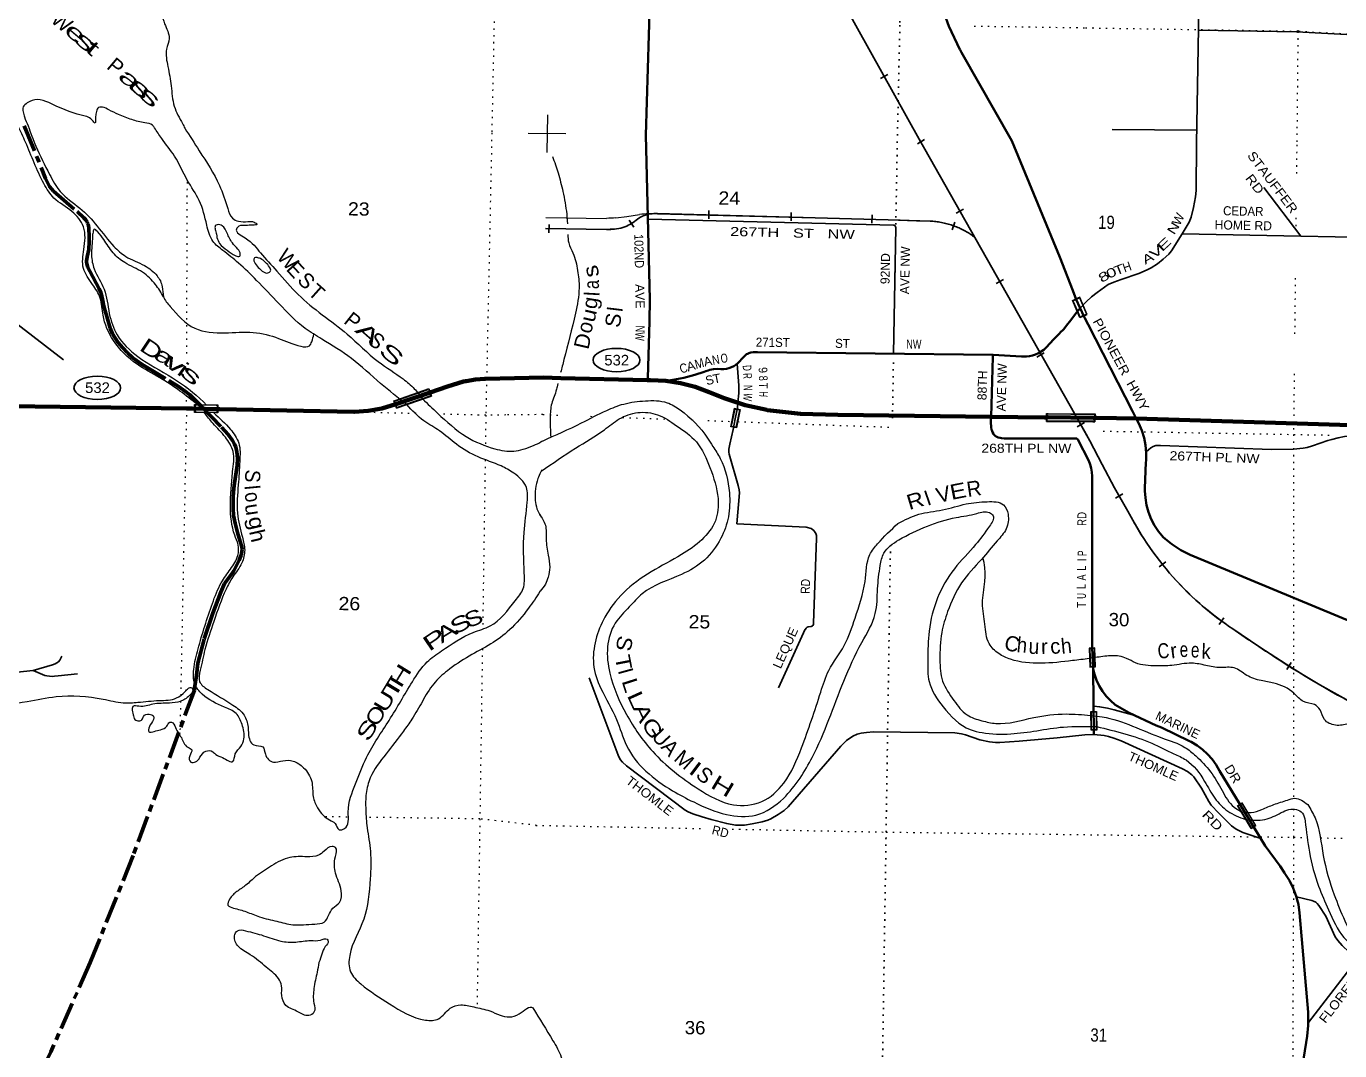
# Model space of a CAD drawing. Header units: feet. Extents: x -493433 to -244333, y 184684 to 373072.
# Drawn here: x -344571 to -327211, y 265903 to 279447 of the extents above; entities that cross this region are included whole.
import ezdxf
from ezdxf.enums import TextEntityAlignment as Align

# ---------------------------------------------------------------- set-up
doc = ezdxf.new("R2010")
doc.units = ezdxf.units.FT
doc.header["$LTSCALE"] = 60
doc.linetypes.add('DOTTED', pattern=[1.5, 0.3, -1.2])
doc.linetypes.add('LONG_DASH_SHORT_DASH', pattern=[9.9, 6, -1.2, 1.5, -1.2])
for name, color, linetype, lineweight in [('11', 7, 'LONG_DASH_SHORT_DASH', 60), ('17', 7, 'Continuous', 25), ('23', 7, 'Continuous', 70), ('26', 7, 'Continuous', 40), ('27', 7, 'Continuous', 13), ('29', 7, 'Continuous', 25), ('30', 7, 'Continuous', 13), ('31', 7, 'Continuous', 13), ('34', 7, 'Continuous', 13), ('39', 7, 'Continuous', 13), ('4', 7, 'Continuous', 13), ('41', 7, 'Continuous', 13), ('59', 7, 'Continuous', 13), ('6', 7, 'DOTTED', 25), ('61', 7, 'Continuous', 13), ('7', 7, 'DOTTED', 13)]:
    doc.layers.add(name, color=color, linetype=linetype, lineweight=lineweight)

msp = doc.modelspace()

# ---------------------------------------------------------------- linework, layer by layer
at = {"layer": '11'}
for points in [[(-344597.62, 278132.02), (-344315.28, 277434.99), (-344262.99, 277330.64), (-344210.23, 277266.28), (-343899.68, 276997.14), (-343809.24, 276913.92), (-343787.38, 276891.73), (-343776.89, 276877.74), (-343768.06, 276862.61), (-343760.14, 276844.95), (-343754.56, 276828.64), (-343749.15, 276806.96), (-343745.2, 276782.12), (-343742.02, 276740.75), (-343740.35, 276698.45), (-343740.5, 276602.64), (-343745.81, 276494), (-343767.06, 276397.21), (-343772.08, 276368.28), (-343774.1, 276344.09), (-343773.96, 276328.81), (-343771.8, 276309.31), (-343767.01, 276289.94), (-343755.09, 276258.57), (-343732.8, 276210.67), (-343607.97, 275974.07), (-343582.83, 275916.6), (-343562.52, 275841.22), (-343544.05, 275746.01), (-343490.13, 275548.67), (-343461.28, 275455.85), (-343429.41, 275379.26), (-343360, 275271.69), (-343296.66, 275195.04), (-343238.88, 275133.83), (-343157.23, 275059.97), (-343039.79, 274974.91), (-342685.96, 274763.82), (-342560.72, 274682.96), (-342468.32, 274619.87), (-342407.23, 274572.64), (-342249.57, 274417.42), (-341991.97, 274149), (-341901.66, 274049.46), (-341844.46, 273969.47), (-341819.53, 273924.25), (-341801.91, 273883.54), (-341785.74, 273821.74), (-341778.88, 273738.64), (-341783.44, 273639.62), (-341823.1, 273375.9), (-341833.31, 273292.19), (-341837.43, 273212.95), (-341838.19, 273073.25), (-341831.34, 272980.84), (-341811.54, 272876.54), (-341779.63, 272754.78), (-341743.12, 272635.92), (-341721.73, 272564.24), (-341718.34, 272535.6), (-341720.49, 272497.12), (-341731.46, 272453.64), (-341756.99, 272389.28), (-341786.57, 272326.98), (-341829.38, 272249.42), (-341854.79, 272208.62), (-341949.24, 272080.9), (-342001.32, 271967.07), (-342104.16, 271687.93), (-342219.77, 271344.94), (-342301.52, 271028.07), (-342322.65, 270861.78), (-342345.32, 270695.78)], [(-342345.32, 270695.78), (-342348.82, 270671.96), (-343157.47, 268483.16), (-343725.39, 267069.26), (-344247.13, 265888.5), (-344721.41, 264917.39), (-344995.64, 264398.4), (-345612.88, 263316.92), (-346355.3, 261994.92), (-346802.82, 261129.6), (-346981.9, 260718.56), (-347134.09, 260293.57), (-347432.06, 259259.75), (-347663.18, 258303.56), (-347810.14, 257533.13), (-348007.67, 256137.59), (-348090.63, 255314.63), (-348253.43, 253261.61)]]:
    msp.add_lwpolyline(points, dxfattribs=at)
at = {"layer": '17'}
for centre in [(-336769.54, 275034.01), (-343632.39, 274666.95)]:
    msp.add_ellipse(centre, major_axis=(-309.24, 1), ratio=0.500121, dxfattribs=at)
at = {"layer": '23'}
for points in [[(-345125.98, 274430.78), (-342453, 274394.95), (-342374, 274393.38), (-342038.02, 274386.68), (-342011.01, 274386.14), (-340240.79, 274350.85), (-340234.01, 274350.95), (-340051.17, 274363.44), (-339870.64, 274394.97), (-339687.87, 274448.86), (-339232.01, 274605.99), (-339004, 274684.95), (-338792, 274748.95), (-338764.86, 274754.31), (-338755.92, 274756.45), (-338634.78, 274778.24), (-338512.02, 274787.24), (-338501, 274787.95), (-337736.18, 274801.57)], [(-336358.32, 274768.85), (-336366, 274769.12), (-337504.17, 274796.17), (-337736.2, 274801.5)], [(-336120, 274759.22), (-336318.8, 274767.59), (-336321.56, 274767.56), (-336358.32, 274768.85)], [(-331819.85, 274284.48), (-333843.83, 274307.81), (-334337.2, 274324.35), (-334775.59, 274372.83), (-334781.65, 274373.83), (-335068.93, 274436.88), (-335348.05, 274529.61), (-335543.95, 274611.2), (-335730.44, 274680.6), (-335923.16, 274730.12), (-336120, 274759.22)], [(-329902.33, 274262.38), (-330420.71, 274268.36), (-330445.63, 274270.34), (-330470.71, 274270.61), (-331063.67, 274277.06), (-331087.39, 274276.05), (-331113.67, 274276.34), (-331819.85, 274284.48)], [(-326455.32, 274144.94), (-326479.15, 274149.17), (-326613.68, 274158.74), (-326641.96, 274158.96), (-329899.77, 274262.35), (-329902.33, 274262.38)]]:
    msp.add_lwpolyline(points, dxfattribs=at)
at = {"layer": '26'}
for p, q in [((-330483.72, 271226.32), (-330471.57, 270976.14)), ((-330468.29, 270946.9), (-330471.57, 270976.14)), ((-328531.61, 269162.61), (-328347.49, 268860.19))]:
    msp.add_line(p, q, dxfattribs=at)
for points in [[(-336384.29, 278006.69), (-336301.13, 280654.93), (-336294.89, 280806.15), (-336282.17, 280909.14), (-336230.92, 281167.39), (-336223.46, 281192.85), (-334510.09, 287296.08), (-334483.31, 287361.09), (-334449.87, 287422.94), (-334410.16, 287480.96), (-334364.6, 287534.51), (-334313.69, 287583), (-334257.99, 287625.91), (-334234.75, 287640.53), (-334189.77, 287668.83)], [(-331543.56, 277934.2), (-332209.38, 279100.29), (-332228.69, 279135.98), (-332231.42, 279140.98), (-332378.11, 279446.9), (-332492.01, 279766.46), (-333112.78, 281964.93), (-333919.84, 284858.74)], [(-336358.32, 274768.85), (-336357.37, 274796.76), (-336331.97, 275546.63), (-336331.12, 275834.53), (-336384.29, 278006.69)], [(-330697.25, 275843.74), (-330706.85, 275868.99), (-330739.85, 275955.82), (-330910.65, 276393.12), (-331543.56, 277934.2)], [(-330697.25, 275843.74), (-330643.06, 275719.29), (-330594.98, 275615.6)], [(-331796.29, 275103.43), (-331790.28, 275103.36), (-331416.01, 275080.5), (-331395.7, 275079.08), (-331353.58, 275079.41), (-331311.74, 275084.14), (-331270.61, 275093.22), (-331230.67, 275106.54), (-331192.33, 275123.97), (-331156.02, 275145.31), (-331122.15, 275170.33), (-331091.07, 275198.75), (-330990.73, 275308.97), (-330985.87, 275314.45), (-330919.85, 275381.01), (-330895.23, 275405.83), (-330871.54, 275431.01), (-330863.26, 275439.81), (-330803.48, 275513.23), (-330782.92, 275538.49), (-330764.45, 275563.23), (-330702.23, 275646.57), (-330643.06, 275719.29)], [(-329902.33, 274262.38), (-329915.61, 274286.3), (-329950.86, 274357.98), (-330537.65, 275505.79), (-330580.65, 275588.16), (-330594.98, 275615.6)], [(-336120, 274759.22), (-336089.67, 274764.81), (-336024.69, 274770.92), (-335877.94, 274797.29), (-335734.74, 274838.85), (-335609.73, 274880), (-335590.73, 274886.38), (-335559.73, 274895.94), (-335537.86, 274902.69), (-335489.73, 274912.17), (-335440.88, 274916.56), (-335391.84, 274915.83), (-335368.82, 274913.7), (-335351.22, 274914.75), (-335317.18, 274919.51), (-335283.83, 274927.8), (-335251.53, 274939.54), (-335220.63, 274954.58), (-335191.47, 274972.77), (-335164.37, 274993.91), (-335139.63, 275017.77), (-335138.53, 275019.08), (-335117.76, 275043.8), (-335095.62, 275069.08), (-335078.99, 275086.46), (-335074.56, 275090.22), (-335049.54, 275111.43), (-335024.56, 275122.11), (-335022.19, 275123.12), (-334993.75, 275131.9), (-334964.55, 275137.65), (-334934.91, 275140.32), (-334908.28, 275140.07), (-331796.29, 275103.43)], [(-331819.85, 274284.48), (-331797.07, 275076.42), (-331796.29, 275103.43)], [(-330700.52, 273997.38), (-331583.89, 273999.03), (-331609.49, 273999.08), (-331633.89, 273998.72), (-331646.16, 273998.54), (-331683.29, 274001.89), (-331701.19, 274005.42), (-331726.23, 274010.77), (-331751.19, 274021.93), (-331756.61, 274025.12), (-331766.48, 274032.43), (-331775.53, 274040.73), (-331783.66, 274049.93), (-331788.62, 274056.89), (-331801.66, 274081.8), (-331809.51, 274106.89), (-331811.44, 274115.3), (-331817.19, 274140.44), (-331819.3, 274165.3), (-331821.75, 274194.13), (-331821.08, 274241.87), (-331819.85, 274284.48)], [(-326714.4, 271434.35), (-329189.61, 272458.64), (-329309.47, 272520.75), (-329430.74, 272600.05), (-329518.05, 272671.22), (-329543.02, 272691.58), (-329563.64, 272716.6), (-329604.47, 272766.14), (-329657.75, 272846.68), (-329702.33, 272932.35), (-329737.7, 273022.21), (-329763.49, 273115.28), (-329779.41, 273210.53), (-329785.29, 273306.92), (-329784.91, 273342.41), (-329772.17, 273679.65), (-329770.14, 273704.38), (-329768.43, 273805.95), (-329777.34, 273907.15), (-329796.79, 274006.86), (-329826.55, 274103.99), (-329866.3, 274197.48), (-329902.33, 274262.38)], [(-330674.45, 273985.91), (-330675.57, 273987.15), (-330678.1, 273989.52), (-330680.86, 273991.61), (-330683.83, 273993.41), (-330686.97, 273994.88), (-330690.24, 273996.02), (-330693.61, 273996.81), (-330697.05, 273997.24), (-330700.52, 273997.32)], [(-330483.72, 271226.32), (-330483.09, 271254.98), (-330483.07, 271256.21), (-330482.55, 271279.89), (-330482.57, 271306.21), (-330483.91, 273485.18), (-330483.81, 273500.61), (-330486.99, 273552.73), (-330495.61, 273604.22), (-330509.56, 273654.53), (-330528.69, 273703.11), (-330674.46, 273985.9)], [(-328531.61, 269162.61), (-328800.43, 269604.17), (-328845.05, 269683.01), (-328897.68, 269756.75), (-328957.72, 269824.58), (-329024.52, 269885.77), (-329097.35, 269939.64), (-329175.41, 269985.6), (-329196.14, 269996.03), (-329567.48, 270175.35), (-329638.12, 270202.53), (-329992.42, 270371.92), (-330178.81, 270477.9), (-330241.14, 270531.72), (-330297.5, 270591.76), (-330347.27, 270657.35), (-330389.92, 270727.8), (-330424.97, 270802.31), (-330452.04, 270880.08), (-330468.31, 270946.89)], [(-327991.64, 264385.2), (-327976.41, 264413.01), (-327952.01, 264457.55), (-327938.37, 264482.44), (-327928.25, 264507.55), (-327917.62, 264534.29), (-327910.21, 264560.69), (-327903.11, 264585.97), (-327897.25, 264610.69), (-327840.55, 264849.84), (-327639.73, 266096.36), (-327626.94, 266237.89), (-327627.77, 266413.12), (-327741.16, 267725.74), (-327757.5, 267837.19), (-327785.4, 267946.32), (-327824.56, 268051.94), (-327874.54, 268152.88), (-327934.8, 268248.05), (-327941.01, 268256.71), (-327997.04, 268341.43), (-328196.87, 268612.78), (-328347.49, 268860.19)]]:
    msp.add_lwpolyline(points, dxfattribs=at)
at = {"layer": '29'}
for p, q in [((-329099.48, 278071.14), (-330218.82, 278082.44)), ((-329107.82, 277277.61), (-329105.88, 277898.17)), ((-328212.72, 277315.63), (-327724.83, 276671.15)), ((-336353.51, 276898.36), (-333110.1, 276819.47)), ((-333079.69, 276784.62), (-333108.96, 275117.66)), ((-329294.96, 276703.55), (-327724.83, 276671.15)), ((-327724.83, 276671.15), (-326446.48, 276644.78)), ((-334125.62, 272680.88), (-334165.47, 271554.52)), ((-330462.25, 270392.14), (-330464.58, 270929.74)), ((-330462.25, 270392.14), (-330460.92, 270084.46))]:
    msp.add_line(p, q, dxfattribs=at)
at = {"layer": '29', "lineweight": 40}
msp.add_line((-330460.24, 270089.03), (-330468.31, 270946.89), dxfattribs=at)
at = {"layer": '29'}
for points in [[(-329024.08, 284758.41), (-329076.07, 279421.63), (-329105.88, 277898.17)], [(-329076.63, 279397.12), (-327783.33, 279375.11), (-326454.38, 279303.17), (-325106.08, 279252.4), (-322711.38, 279359.7), (-322295.33, 279372.91), (-320318.5, 279300.26), (-318385.7, 279213.31), (-317990.54, 279195.02)], [(-329107.82, 277277.61), (-329116.44, 277190.69), (-329142.04, 277052.01), (-329174.67, 276923.83), (-329202.61, 276856.23), (-329294.96, 276703.55), (-329435.58, 276478.67), (-329470.53, 276435.55), (-329542.74, 276366.8), (-329619.63, 276307.36), (-329701.16, 276254.93), (-329757.08, 276225.79), (-329864.23, 276180.34), (-330101.85, 276101.1), (-330197.38, 276064.98), (-330269.59, 276031.18), (-330320.85, 275997.39), (-330418.69, 275928.63), (-330490.91, 275871.53), (-330563.12, 275802.78), (-330643.06, 275719.29)], [(-344894.25, 275665.04), (-344888, 275660.95), (-344080, 275035.95)], [(-335176.92, 274985.24), (-335155.07, 274696.34), (-335155.07, 274594.96), (-335164.39, 274472.59), (-335172.55, 274400.94), (-335181.87, 274341.5), (-335199.34, 274255.27), (-335229.62, 274114.84), (-335271.55, 273922.55), (-335283.2, 273857.88), (-335283.2, 273818.26), (-335280.87, 273792.03), (-335159.73, 273377.16), (-335148.07, 273318.32), (-335145.75, 273279.27), (-335178.37, 272869.07), (-334264.64, 272822.92), (-334197.55, 272809.06), (-334162.62, 272780.5), (-334134.65, 272741.47), (-334127.66, 272715.83), (-334125.62, 272680.88)], [(-329768.66, 273820.39), (-329705.93, 273874.77), (-329677.97, 273889.93), (-329640.7, 273902.74), (-329581.79, 273905.01), (-328111.04, 273853.55), (-327823.54, 273857.3), (-327695.4, 273868.93), (-327639.49, 273878.26), (-327571.93, 273899.25), (-327366.92, 273969.17), (-327315.66, 273985.47), (-327231.8, 274006.46), (-327150.26, 274022.76), (-327078.04, 274029.77), (-326456.69, 274047.11)], [(-334283.73, 271457.17), (-334262.77, 271490.46), (-334248.79, 271503.27), (-334238.31, 271509.1), (-334197.54, 271513.76), (-334181.23, 271519.59), (-334173.08, 271525.42), (-334167.25, 271538.23), (-334165.47, 271554.52)], [(-334283.73, 271457.17), (-334299.61, 271428.37), (-334627.74, 270699.18)], [(-344989, 270874.95), (-344480, 270929.95), (-344224.47, 271002.61)], [(-344224.47, 271002.61), (-344186.8, 271017.31), (-344165.9, 271029.41), (-344142.8, 271045.92), (-344126.3, 271067.94), (-344098.79, 271120.77)], [(-344480, 270929.95), (-344323.22, 270865.41), (-344296.81, 270858.81), (-344261.61, 270854.4), (-344229.71, 270852.2), (-344196.7, 270853.3), (-344150.5, 270857.7), (-343894.17, 270884.12)], [(-337130.14, 270832.9), (-336747.4, 269810.01), (-336719.44, 269752.91), (-336689.14, 269715.91), (-336635.56, 269668.13), (-335862.11, 269082.83), (-335822.51, 269059.52), (-335761.93, 269036.22), (-335638.46, 268994.26), (-335519.64, 268959.3), (-335312.3, 268905.69), (-335195.81, 268887.05), (-335125.92, 268885.88), (-335079.33, 268887.05), (-334976.82, 268901.03), (-334844.03, 268929), (-334769.48, 268952.31), (-334729.87, 268970.95), (-334632.03, 269028.06), (-334555.15, 269079.34), (-334501.56, 269129.44), (-333805.88, 269930.5)], [(-330462.95, 270457.41), (-330384.96, 270449.81), (-330280.12, 270431.17), (-330193.92, 270410.19), (-329902.71, 270328.61)], [(-333805.88, 269930.5), (-333730.42, 270004.63), (-333646.56, 270061.74), (-333588.31, 270086.21), (-333537.06, 270100.19), (-333464.84, 270111.85), (-333374.12, 270117.05), (-332299.99, 270103.69), (-332211.45, 270094.37), (-332155.54, 270080.38), (-331969.17, 270015.12), (-331838.7, 269987.16), (-331761.82, 269977.84), (-331703.58, 269977.83), (-331447.31, 269996.48), (-330944.09, 270038.43), (-330580.66, 270080.38), (-330460.92, 270084.46)], [(-330460.92, 270084.46), (-330326.71, 270069.9), (-330268.47, 270057.09), (-330198.58, 270036.11), (-330098.4, 269999.98), (-329287.66, 269631.73), (-329222.44, 269596.77), (-329166.51, 269552.48), (-329140.9, 269524.52), (-329036.05, 269375.35), (-328942.86, 269198.21), (-328910.26, 269151.6), (-328807.73, 269044.38), (-328639.99, 268876.57), (-328581.77, 268832.29), (-328537.5, 268808.99), (-328490.89, 268788), (-328254.54, 268707.51)], [(-327780.85, 267938.53), (-327579.99, 267888.34), (-327559.03, 267882.51), (-327526.41, 267866.19), (-327507.77, 267849.87), (-327486.8, 267823.08), (-327393.62, 267683.24), (-327272.47, 267408.21), (-327237.53, 267360.42), (-327179.28, 267296.33), (-327086.09, 267207.77), (-327046.49, 267164.64), (-327020.86, 267109.88), (-327018.53, 267092.39), (-327025.52, 267069.08), (-327062.8, 267002.66), (-327624.36, 266276.86)]]:
    msp.add_lwpolyline(points, dxfattribs=at)
msp.add_arc((-333116.23, 276783.48), 36.53, 1.79686, 80.33367, dxfattribs=at)
at = {"layer": '31'}
for p, q in [((-335259.34, 274151.13), (-335209.67, 274396.15)), ((-335209.67, 274396.15), (-335136.16, 274381.24)), ((-330424.17, 270389.92), (-330422.81, 270139.92)), ((-330422.81, 270139.92), (-330497.81, 270139.51))]:
    msp.add_line(p, q, dxfattribs=at)
for points in [[(-335136.16, 274381.24), (-335185.83, 274136.23), (-335259.34, 274151.13)], [(-330497.81, 270139.51), (-330499.17, 270389.51), (-330424.17, 270389.92)]]:
    msp.add_lwpolyline(points, dxfattribs=at)
for points in [[(-335249.9, 274157.38), (-335203.41, 274386.71), (-335145.59, 274374.98), (-335192.08, 274145.66)], [(-330489.85, 270147.54), (-330491.13, 270381.55), (-330432.12, 270381.88), (-330430.84, 270147.87)]]:
    msp.add_lwpolyline(points, close=True, dxfattribs=at)
at = {"layer": '34', "lineweight": 25}
for p, q in [((-333281.43, 278755.97), (-333184.69, 278809.6)), ((-332793.72, 277893.64), (-332697.44, 277948.1)), ((-332770.59, 277952.52), (-330717.16, 274325.67)), ((-335551.18, 276902.04), (-335548.27, 277012.61)), ((-334463.4, 276873.34), (-334460.49, 276983.91)), ((-333393.93, 276845.32), (-333391.02, 276955.89)), ((-332282.01, 276976.19), (-332185.73, 277030.65)), ((-337662.83, 276717.19), (-337660.94, 276827.78)), ((-336541.43, 276788.91), (-336601.26, 276881.94)), ((-332333.31, 276754.99), (-332296.31, 276859.23)), ((-331751.88, 276044.2), (-331655.6, 276098.66)), ((-331212.7, 275073.61), (-331116.42, 275128.07)), ((-330682.51, 274152.77), (-330586.24, 274207.23)), ((-330657, 274219.32), (-330585.18, 274092.33)), ((-330585.18, 274092.33), (-330513.55, 273965.68)), ((-330176.11, 273209.28), (-330079.75, 273263.59)), ((-329597.57, 272298.42), (-329510.71, 272366.91)), ((-328805.91, 271538.01), (-328741.1, 271627.65)), ((-327910.19, 270942.18), (-327851.58, 271035.99))]:
    msp.add_line(p, q, dxfattribs=at)
at = {"layer": '34'}
for p, q in [((-332768.25, 277949.87), (-330514.51, 273965.14)), ((-337704.56, 276919.77), (-336900.81, 276906.04)), ((-336227.25, 276968.46), (-333104.73, 276886.34))]:
    msp.add_line(p, q, dxfattribs=at)
for points in [[(-334294.43, 280697.83), (-334248.8, 280616.65), (-332775.22, 277958.59)], [(-336779.78, 276913.13), (-336633.04, 276932.61), (-336466.35, 276958.24)]]:
    msp.add_lwpolyline(points, dxfattribs=at)
at = {"layer": '34', "lineweight": 25}
for points in [[(-334247.83, 280617.18), (-332770.59, 277952.52)], [(-336269.94, 276970.72), (-336272.41, 276970.39), (-336243.52, 276970.14), (-336227.21, 276969.55), (-333021.06, 276885.24), (-333037.33, 276885.24), (-332625.28, 276871.78), (-332606.44, 276870.7), (-332587.71, 276869.19), (-332569.01, 276867.35), (-332550.21, 276865.3), (-332531.53, 276862.81), (-332513, 276860.02), (-332494.35, 276857), (-332475.83, 276853.55), (-332457.45, 276849.79), (-332438.97, 276845.7), (-332420.72, 276841.29), (-332402.48, 276836.68), (-332384.26, 276831.62), (-332366.28, 276826.27), (-332348.32, 276820.58), (-332330.48, 276814.69), (-332312.65, 276808.36), (-332295.05, 276801.82), (-332277.47, 276794.86), (-332260.13, 276787.7), (-332242.8, 276780.21), (-332225.7, 276772.41), (-332208.72, 276764.28), (-332191.87, 276755.96), (-332175.15, 276747.21), (-332158.54, 276738.24), (-332142.17, 276728.97), (-332125.91, 276719.48), (-332109.89, 276709.57), (-332094, 276699.46), (-332078.32, 276689.14), (-332062.77, 276678.5), (-332047.69, 276667.7)], [(-337706.99, 276771.79), (-336903.28, 276758.07), (-336846.82, 276761.82)], [(-330717.15, 274325.67), (-330513.54, 273965.66), (-330352.8, 273651.59), (-330185.79, 273342.98), (-330013.38, 273037.09), (-329945.81, 272918.62), (-329925.85, 272882.73)], [(-329925.85, 272882.73), (-329911.13, 272856.25), (-329875.23, 272795.03), (-329838.26, 272734.39), (-329800.38, 272673.79), (-329761.26, 272614.33), (-329721.26, 272555.81), (-329680.36, 272497.34), (-329638.21, 272440), (-329595.21, 272383.61), (-329550.92, 272327.44), (-329505.95, 272272.59), (-329460.27, 272218.12), (-329413.17, 272164.44), (-329365.38, 272112.06), (-329316.51, 272060.27), (-329267.13, 272009.23), (-329216.32, 271958.97), (-329165.18, 271909.83), (-329112.62, 271861.46), (-329059.73, 271814.2), (-329005.77, 271767.53), (-328951.13, 271722.17), (-328895.61, 271677.74), (-328839.58, 271634.07), (-328782.3, 271591.54), (-328724.52, 271549.76), (-328666.05, 271509.28), (-328637.71, 271490.15), (-328269.12, 271238.96), (-327918.09, 271011.5), (-327696.02, 270872.74), (-327472.01, 270739.85), (-327245.6, 270610.73), (-327016.32, 270483.36)]]:
    msp.add_lwpolyline(points, dxfattribs=at)
at = {"layer": '34'}
for centre, radius, start, end in [((-336579.16, 272451.82), 4465.82, 92.57484, 94.13035), ((-336286.3, 275547.91), 1421.78, 87.61971, 97.27533), ((-322163.92, 604667.8), 327964, 268.08827, 268.17206), ((-332681.16, 275794.23), 1077.91, 52.69523, 87.03195), ((-312516.32, 283046.82), 20159.66, 206.77498, 210.16061), ((-326370.86, 274879.15), 4078.34, 208.74067, 236.22184), ((-314164.6, 292469.41), 25488.35, 235.3991, 237.34204), ((-319916.79, 283655.79), 14964.35, 237.67432, 243.72613)]:
    msp.add_arc(centre, radius, start, end, dxfattribs=at)
at = {"layer": '34', "lineweight": 25}
for centre, radius, start, end in [((-337069.29, 277632.5), 934.98, 297.68141, 309.55075), ((-336269.44, 276585.64), 384.76, 90.44168, 122.10356), ((-336838.31, 277275.59), 513.09, 268.51699, 293.3516)]:
    msp.add_arc(centre, radius, start, end, dxfattribs=at)
at = {"layer": '39'}
for p, q in [((-337419.6, 276839.62), (-337418.88, 276833.43)), ((-337544.49, 274724.54), (-337555.6, 274680.8))]:
    msp.add_line(p, q, dxfattribs=at)
for points in [[(-342783, 279619.95), (-342742, 279479.95), (-342682, 279286.95), (-342716, 279145.95), (-342699, 278912.95), (-342656, 278657.95), (-342615, 278389.95), (-342506, 278159.95), (-342474.28, 278099.32)], [(-342874.53, 278105.46), (-342902, 278138.95), (-343003, 278169.95), (-343176, 278212.95), (-343351, 278281.95), (-343478, 278339.95), (-343564, 278376.95), (-343627, 278363.95), (-343646, 278303.95), (-343657, 278232.95), (-343661, 278167.95), (-343699, 278204.95), (-343846, 278271.95), (-344274, 278436.95), (-344425, 278478.95), (-344557, 278433.95), (-344612, 278379.95), (-344613, 278316.95), (-344594, 278247.95), (-344546.78, 278131.28)], [(-342307.59, 274445.48), (-342541, 274624.95), (-342805, 274798.95), (-343107, 274977.95), (-343418, 275292.95), (-343556, 275625.95), (-343593, 275852.95), (-343694, 276033.95), (-343815, 276244.95), (-343810, 276495.95), (-343814, 276796.95), (-343967, 276998.95), (-344205, 277174.95), (-344338, 277366.95), (-344466, 277640.95), (-344580, 277912.95), (-344680.43, 278133.47)], [(-344546.78, 278131.28), (-344443, 277860.95), (-344264, 277488.95), (-344121, 277260.95), (-343864, 277043.95), (-343633, 276804.95), (-343412, 276535.95), (-343256, 276404.95), (-343008, 276282.95), (-342842, 276147.95), (-342773, 276002.95), (-342756, 275871.95), (-342671, 275743.95), (-342344, 275454.95), (-341945, 275393.95), (-341570, 275399.95), (-341235, 275320.95), (-340941, 275216.95), (-340826, 275223.95), (-340798, 275273.95), (-340768, 275376.95)], [(-339540, 274444.95), (-339887, 274723.95), (-340272, 275053.95), (-340664, 275310.95), (-340884, 275452.95), (-341231, 275779.95), (-341526, 276086.95), (-341765, 276315.95), (-341975, 276483.95), (-342103, 276603.95), (-342185, 276818.95), (-342284, 277141.95), (-342442, 277411.95), (-342610, 277728.95), (-342781, 277963.95), (-342874.53, 278105.46)], [(-342474.28, 278099.32), (-342285, 277800.95), (-342018, 277342.95), (-341908, 277036.95), (-341845, 276908.95), (-341765, 276868.95), (-341642, 276865.95), (-341560, 276856.95), (-341522, 276827.95), (-341578, 276818.95), (-341665, 276813.95), (-341760, 276802.95), (-341793, 276765.95), (-341677, 276647.95), (-341474, 276449.95), (-341257, 276208.95), (-340976, 275898.95), (-340329, 275375.95), (-339918, 275013.95), (-339590, 274783.95), (-339442, 274654.95), (-339330.1, 274517.76)], [(-337615.59, 277725.39), (-337541.96, 277508.23), (-337478.77, 277262.91), (-337428.41, 276963.21), (-337419.6, 276839.62)], [(-342756, 275871.95), (-342863, 276032.95), (-343033, 276193.95), (-343269, 276321.95), (-343423, 276450.95), (-343546, 276625.95), (-343630, 276731.95), (-343671, 276762.95), (-343688, 276726.95), (-343695, 276661.95), (-343708, 276421.95), (-343673, 276237.95), (-343543, 275971.95), (-343473, 275648.95), (-343369, 275366.95), (-343098, 275080.95), (-342640, 274800.95), (-342230, 274479.95), (-342195.75, 274445.22)], [(-342057, 276696.95), (-342073, 276761.95), (-342072, 276807.95), (-342046, 276823.95), (-341980, 276808.95), (-341916, 276712.95), (-341847, 276582.95), (-341773, 276499.95), (-341742, 276431.95), (-341750, 276407.95), (-341801, 276412.95), (-341915, 276484.95), (-342015, 276572.95), (-342050, 276655.95), (-342057, 276696.95)], [(-337411.91, 276695.1), (-337401.3, 276582.98), (-337346.66, 276450.93), (-337283.32, 276217.74), (-337264.23, 275989.16), (-337313.09, 275652.36), (-337464.37, 275040.08), (-337507.82, 274868.97)], [(-341521, 276276.95), (-341562, 276347.95), (-341556, 276383.95), (-341521, 276387.95), (-341477, 276374.95), (-341409, 276325.95), (-341355, 276262.95), (-341342, 276211.95), (-341378, 276185.95), (-341453, 276210.95), (-341521, 276276.95)], [(-337555.6, 274680.8), (-337570.74, 274621.19), (-337631.65, 274436.09), (-337646.27, 274248.37), (-337644.09, 274110.94), (-337638.43, 274017.06)], [(-339330.19, 274517.85), (-339135, 274331.95), (-338756, 274022.95), (-338377, 273860.95), (-338127, 273829.95), (-338003, 273853.95)], [(-337749.91, 273963.6), (-337233.44, 274202.37), (-336899.53, 274368.75), (-336673.08, 274453.09), (-336387.7, 274494.68), (-336101.16, 274470.42), (-335929.01, 274375.68), (-335565.06, 274000.18), (-335498.72, 273893.31)], [(-349545, 270193.95), (-349329, 270053.95), (-348851, 269888.95), (-348133, 269684.95), (-347884, 269633.95), (-347227, 269611.95), (-346789, 269649.95), (-346178, 269988.95), (-345969, 270135.95), (-345633, 270266.95), (-345077, 270426.95), (-344560, 270521.95), (-344174, 270584.95), (-343555, 270551.95), (-343288, 270503.95), (-343096, 270509.95), (-342816, 270532.95), (-342583, 270566.95), (-342474, 270648.95), (-342427, 270694.95), (-342404, 270706.95), (-342372, 270687.95), (-342412, 270598.95), (-342536, 270521.95), (-342677, 270498.95), (-342897, 270483.95), (-343081, 270456.95), (-343161, 270451.95), (-343170, 270425.95), (-343156, 270344.95), (-343135, 270283.95), (-343079, 270262.95), (-343042, 270278.95), (-343020, 270322.95), (-342945, 270352.95), (-342889, 270325.95), (-342916, 270232.95), (-342955, 270144.95), (-342949, 270123.95), (-342879, 270123.95), (-342798, 270146.95), (-342711, 270192.95), (-342672, 270246.95), (-342650, 270247.95), (-342600, 270174.95), (-342521, 270042.95), (-342436, 269914.95), (-342382, 269879.95), (-342411, 269800.95), (-342396, 269719.95), (-342333, 269721.95), (-342276, 269781.95), (-342198, 269863.95), (-342106, 269855.95), (-342064, 269819.95), (-341976, 269777.95), (-341839, 269727.95), (-341808, 269826.95), (-341734, 269924.95), (-341695, 270025.95), (-341719, 270217.95), (-341798, 270361.95), (-341950, 270446.95), (-342244, 270615.95), (-342343, 270755.95), (-342357, 270943.95), (-342300, 271214.95), (-342111, 271816.95), (-341993, 272089.95), (-341872, 272270.95), (-341774, 272451.95), (-341772, 272592.95), (-341815, 272718.95), (-341873, 273102.95), (-341862, 273343.95), (-341843, 273559.95), (-341838, 273824.95), (-341939, 274013.95), (-342102, 274194.95), (-342217.42, 274336.79)], [(-342092, 274335.95), (-341873, 274117.95), (-341763, 273936.95), (-341749, 273697.95), (-341769, 273382.95), (-341781, 273011.95), (-341714, 272690.95), (-341684, 272522.95), (-341722, 272351.95), (-341841, 272166.95), (-341930, 272004.95), (-342092, 271577.95), (-342209, 271205.95), (-342271, 270932.95), (-342279, 270781.95), (-342171, 270677.95), (-341839, 270471.95), (-341691, 270338.95), (-341640, 270180.95), (-341614, 270004.95), (-341564, 269946.95), (-341446, 269919.95), (-341411, 269823.95), (-341305, 269717.95), (-341180, 269736.95), (-341045, 269732.95), (-340905, 269642.95), (-340798, 269463.95), (-340778, 269261.95), (-340721, 269113.95), (-340646, 269015.95), (-340562, 268953.95), (-340490, 268908.95), (-340434, 268824.95), (-340366, 268838.95), (-340315, 269055.95), (-340218, 269432.95), (-340072, 269780.95), (-339775, 270270.95), (-339468, 270780.95), (-339272, 271043.95), (-339081, 271188.95), (-338663, 271432.95), (-338440, 271518.95), (-338107, 271852.95), (-338003, 272013.95), (-337988, 272213.95), (-337992, 272752.95), (-337949, 273154.95), (-337961, 273350.95), (-338128, 273538.95), (-338295, 273633.95), (-338600, 273753.95), (-338886, 273920.95), (-339108, 274096.95), (-339316, 274228.95), (-339540, 274444.95)], [(-337763.77, 273564.59), (-337310.85, 273868.46), (-336929.57, 274113.41), (-336733.16, 274255.52), (-336488.22, 274339.86), (-336225.94, 274309.82), (-335976.38, 274166.55), (-335714.1, 273951.65), (-335535.02, 273611.97), (-335427.57, 273201.8), (-335463.38, 272909.49), (-335642.47, 272658.77), (-335910.52, 272462.35), (-336310.28, 272235.9), (-336678.85, 271956.29), (-336923.8, 271633.94), (-337042.8, 271337), (-337072.84, 271014.65), (-336976.95, 270693.45), (-336768.97, 270282.13), (-336637.26, 269936.67), (-336029.53, 269340.49), (-335749.92, 269191.44), (-335314.34, 269025.07), (-334927.28, 269019.29), (-334564.49, 269238.81), (-334343.81, 269508.02), (-334183.21, 269781.85), (-333766.12, 270788.19), (-333526.95, 271301.19), (-333349.02, 271682.46), (-333318.98, 272009.44), (-333283.16, 272319.08), (-333235.79, 272480.84), (-333039.38, 272658.77)], [(-338003, 273853.95), (-337868, 273903.95), (-337763.32, 273955.63), (-337748.98, 273964.13)], [(-335497.45, 273891.25), (-335398.68, 273732.13), (-335278.52, 273279.21), (-335291.23, 272962.64), (-335391.75, 272677.26), (-335606.65, 272390.72), (-335910.52, 272200.08), (-336429.29, 271944.74), (-336601.44, 271771.43), (-336786.31, 271556.53), (-336887.98, 271241.11), (-336857.94, 270895.64), (-336637.26, 270347.99), (-336291.8, 269859.26), (-335689.84, 269364.75), (-335225.37, 269155.63), (-334849.87, 269197.22), (-334557.56, 269442.16), (-334325.32, 269906.63), (-334069.98, 270644.92), (-333962.53, 270931.46), (-333759.18, 271259.59), (-333617.07, 271622.38), (-333485.36, 272105.34), (-333420.65, 272462.35), (-333318.98, 272605.62), (-333050.93, 272873.67)], [(-337755.14, 273581.45), (-337772.24, 273548.13), (-337809, 273466.95), (-337840, 273332.95), (-337844, 273177.95), (-337821, 273068.95), (-337788, 272994.95), (-337764.06, 272956.29)], [(-333050.93, 272873.67), (-332774.79, 272994.99), (-332459.37, 273053.91), (-332149.72, 273131.32), (-331868.97, 273161.36), (-331655.22, 273119.77), (-331595.14, 272994.99), (-331619.4, 272804.35), (-331738.41, 272642.59), (-331946.38, 272398.81), (-332208.65, 272089.16), (-332393.51, 271707.88), (-332470.92, 271432.9), (-332495.19, 271070.11), (-332459.37, 270790.5), (-332310.32, 270534.01), (-332137.02, 270343.37), (-331940.6, 270265.96), (-331755.74, 270230.14), (-331255.45, 270307.55), (-330826.8, 270354.92), (-330503.92, 270336.24)], [(-337788, 272994.95), (-337710.28, 272851.18), (-337699.8, 272667.79), (-337673.6, 272452.96), (-337652.64, 272295.77), (-337673.6, 272164.77), (-337710.28, 272070.46), (-337779.42, 271979.58)], [(-333039.38, 272658.77), (-332661.56, 272839.01), (-332280.28, 272952.24), (-332006.46, 273006.54), (-331840.08, 273018.1), (-331791.55, 272976.5), (-331840.08, 272839.01), (-332023.79, 272595.22), (-332304.55, 272274.02), (-332525.23, 271892.75), (-332637.3, 271451.39), (-332655.79, 271064.33), (-332637.3, 270783.57), (-332453.59, 270450.82), (-332093.73, 270149.12), (-331938.77, 270109.39), (-331559.32, 270092.65), (-331213.86, 270134.24), (-330862.62, 270182.77), (-330423.8, 270188.66)], [(-330521.11, 271086.48), (-330742.46, 271060.86), (-331561.63, 271078.2), (-331717.61, 271153.3), (-331844.7, 271286.17), (-331902.47, 271540.35), (-331931.36, 271817.64), (-331902.47, 272106.49), (-331902.47, 272290.2), (-331924.13, 272421.79)], [(-337778.96, 271980.37), (-337783.02, 271973.72), (-337933, 271751.95), (-338184, 271465.95), (-338432, 271280.95), (-338717, 271119.95), (-339005, 270926.95), (-339186, 270753.95), (-339336, 270520.95), (-339474, 270285.95), (-339585, 270129.95), (-339816, 269826.95), (-340025, 269509.95), (-340078, 269303.95), (-340084, 269091.95), (-340065, 268849.95), (-340022, 268539.95), (-340026, 268175.95), (-340111, 267641.95), (-340296, 267162.95), (-340284, 266945.95), (-340149, 266786.95), (-339769, 266521.95), (-339294, 266308.95), (-339122, 266324.95), (-338967, 266464.95), (-338828, 266507.95), (-338657, 266481.95), (-338444, 266428.95), (-338309, 266372.95), (-338055, 266389.95), (-337875.84, 266468.19), (-337862.85, 266451.35)], [(-326860.94, 270324.07), (-326886.92, 270305.24), (-327094.89, 270224.36), (-327268.2, 270207.03), (-327412.63, 270282.13), (-327470.39, 270409.22), (-327545.5, 270478.55), (-327688.76, 270518.99), (-327815.86, 270628.75), (-328081.6, 270761.62), (-328249.13, 270796.28), (-328439.77, 270865.6), (-328607.3, 270963.81), (-328786.38, 270968.43), (-328981.65, 270997.32), (-329166.51, 271026.2), (-329432.25, 270997.32), (-329634.44, 270991.54), (-329911.73, 271031.98), (-330027.27, 271089.75), (-330125.48, 271118.63), (-330314.97, 271118.63), (-330521.11, 271086.48)], [(-330503.92, 270336.24), (-330349.95, 270316.94), (-329555.7, 270036.79), (-329258.64, 269913.62), (-329113.73, 269801.31), (-328920.41, 269592.36), (-328765.59, 269341.64), (-328606.68, 269123.8), (-328522.59, 269071.76)], [(-330423.8, 270188.66), (-329694.52, 269967.87), (-329403.55, 269830.29), (-329241.61, 269747.19), (-328996.61, 269463.75), (-328860.33, 269241.12), (-328691.08, 269071.87), (-328458.22, 268959.24)], [(-328522.59, 269071.76), (-328379.47, 269050.77), (-328241.04, 269092.08), (-328080.44, 269157.94), (-327901.36, 269216.86), (-327805.46, 269241.12), (-327633.3, 269157.94)], [(-328458.22, 268959.24), (-328199.45, 268960.37), (-327984.54, 269050.49), (-327882.87, 269092.08), (-327704.94, 269044.71), (-327669.12, 268937.26)], [(-327633.3, 269157.94), (-327537.41, 268980.01), (-327428.8, 268484.34), (-327283.22, 267964.42), (-327143.42, 267621.27), (-327003.62, 267405.21), (-326807.2, 267323.18), (-326673.18, 267335.89), (-326495.25, 267525.37), (-326349.67, 267659.4), (-325988.03, 267766.85), (-325613.68, 267837.33), (-325390.69, 267964.42), (-325130.73, 268141.19), (-324863.83, 268293.7), (-324609.65, 268389.6), (-324311.56, 268420.8), (-324171.76, 268338.77), (-324082.79, 268153.9), (-324102.43, 267888.16), (-324235.3, 267627.04), (-324425.94, 267456.05), (-324680.13, 267417.92), (-325010.57, 267328.95), (-325257.82, 267221.5), (-325410.33, 266967.32), (-325600.97, 266707.35), (-325771.97, 266605.68), (-325937.19, 266611.46), (-326280.34, 266720.06), (-326493.42, 266740.52), (-326566.84, 266711.38), (-326647.76, 266598.75), (-326705.53, 266440.46), (-326781.78, 266059.18), (-326858.04, 265761.09), (-326983.98, 265456.07), (-327079.87, 265285.07), (-327098.36, 265087.5), (-327047.52, 264821.76), (-326870.75, 264675.02), (-326705.53, 264720.08), (-326489.47, 264840.24), (-326165.96, 264903.79), (-325899.06, 264865.66), (-325721.13, 264675.02), (-325657.59, 264478.61), (-325691.53, 264333.36)], [(-327669.12, 268937.26), (-327611.35, 268529.4), (-327491.19, 268077.65), (-327358.32, 267766.85), (-327154.97, 267399.43), (-326920.43, 267221.5), (-326710.15, 267170.67), (-326494.09, 267297.76), (-326330.02, 267487.24), (-326101.26, 267588.92), (-325561.69, 267703.3), (-325358.34, 267786.49), (-324984, 268015.26), (-324729.81, 268192.03), (-324520.68, 268275.22), (-324373.95, 268300.64), (-324228.37, 268204.74), (-324177.53, 268059.16), (-324246.86, 267786.49), (-324368.17, 267608.56), (-324526.46, 267525.37), (-324926.23, 267449.11), (-325218.54, 267335.89), (-325383.76, 267234.21), (-325548.98, 267011.22), (-325714.2, 266802.1), (-325878.27, 266725.84), (-326030.78, 266796.32), (-326284.96, 266852.93), (-326544.93, 266833.29), (-326742.5, 266720.06), (-326895.01, 266376.91), (-326938.92, 265970.22), (-327020.95, 265646.71), (-327186.17, 265201.88), (-327186.17, 264910.72), (-327084.49, 264675.02), (-326882.3, 264522.51), (-326653.53, 264605.7), (-326417.83, 264751.28), (-326101.26, 264802.12), (-325834.36, 264713.15), (-325783.53, 264535.22), (-325795.74, 264346.37)], [(-341540, 268206.95), (-341329, 268347.95), (-341088, 268458.95), (-340860, 268467.95), (-340710, 268488.95), (-340633, 268542.95), (-340527, 268603.95), (-340483, 268588.95), (-340485, 268469.95), (-340483, 268249.95), (-340409, 268016.95), (-340431, 267864.95), (-340519, 267785.95), (-340576, 267688.95), (-340632, 267604.95), (-340759, 267577.95), (-341049, 267568.95), (-341257, 267613.95), (-341488, 267672.95), (-341662, 267739.95), (-341833, 267789.95), (-341905, 267826.95), (-341884, 267907.95), (-341786, 268007.95), (-341668, 268092.95), (-341540, 268206.95)], [(-340702, 267067.95), (-340665, 267180.95), (-340619, 267278.95), (-340580, 267351.95), (-340594, 267375.95), (-340683, 267364.95), (-340810, 267359.95), (-341010, 267339.95), (-341207, 267352.95), (-341434, 267423.95), (-341673, 267488.95), (-341780, 267489.95), (-341819, 267419.95), (-341770, 267283.95), (-341610, 267170.95), (-341399, 267008.95), (-341239, 266857.95), (-341196, 266759.95), (-341195, 266632.95), (-341138, 266502.95), (-340980, 266417.95), (-340837, 266367.95), (-340768, 266411.95), (-340769, 266530.95), (-340769, 266726.95), (-340726, 266942.95), (-340702, 267067.95)], [(-337875.84, 266468.19), (-337610.1, 266036.07), (-337501.49, 265820.01), (-337432.17, 265382.12), (-337343.2, 265122.16), (-337279.66, 264969.65), (-337221.89, 264829.85), (-337177.98, 264290.28), (-337165.27, 264068.44), (-337032.4, 263826.97), (-337025.47, 263630.55), (-337019.69, 263350.95), (-337101.73, 263223.85), (-337241.53, 263167.24), (-337597.39, 263065.56), (-337768.39, 262995.09), (-337844.64, 262956.96), (-337920.9, 262893.41)]]:
    msp.add_spline(points, degree=3, dxfattribs=at)
at = {"layer": '4'}
for p, q in [((-337683.78, 278276.35), (-337691, 277776.4)), ((-337437.41, 278022.76), (-337937.36, 278029.98))]:
    msp.add_line(p, q, dxfattribs=at)
at = {"layer": '59'}
msp.add_line((-339675.76, 274396.67), (-339216.34, 274557.06), dxfattribs=at)
for points in [[(-339711.72, 274495.3), (-339686.84, 274504), (-339251.09, 274656.22)], [(-339701.42, 274490.43), (-339684.2, 274496.45), (-339256, 274646.03), (-339241.55, 274604.8), (-339226.54, 274561.97), (-339670.94, 274406.82)], [(-339251.09, 274656.22), (-339234, 274607.45), (-339216.34, 274557.06)], [(-339675.76, 274396.67), (-339702.72, 274470.62), (-339711.72, 274495.3)], [(-339670.94, 274406.82), (-339695.2, 274473.36), (-339701.42, 274490.43)], [(-342348.02, 274342.24), (-342347.49, 274367.54), (-342346.97, 274392.84)], [(-342039.07, 274335.86), (-342064.06, 274336.38), (-342323.01, 274341.72), (-342348.02, 274342.24)], [(-342346.97, 274392.84), (-342346.36, 274422.52), (-342345.85, 274447.22)], [(-342345.85, 274447.22), (-342320.84, 274446.7), (-342062, 274441.37), (-342036.9, 274440.85)], [(-342338.97, 274392.68), (-342339.49, 274367.37), (-342339.85, 274350.07)], [(-342339.85, 274350.07), (-342322.84, 274349.72), (-342063.89, 274344.38), (-342046.9, 274344.03)], [(-342338.02, 274439.05), (-342338.36, 274422.36), (-342338.97, 274392.68)], [(-342045.07, 274433.02), (-342062.17, 274433.37), (-342321.01, 274438.7), (-342338.02, 274439.05)], [(-342046.9, 274344.03), (-342046.54, 274361.55), (-342046.02, 274386.84)], [(-342046.02, 274386.84), (-342045.42, 274416.02), (-342045.07, 274433.02)], [(-342038.02, 274386.68), (-342038.54, 274361.38), (-342039.07, 274335.86)], [(-342036.9, 274440.85), (-342037.42, 274415.85), (-342038.02, 274386.68)], [(-331087.73, 274329.71), (-331062.72, 274329.43), (-330469.1, 274322.97), (-330444.1, 274322.7)], [(-331087.39, 274276.05), (-331087.57, 274302.96), (-331087.73, 274329.71)], [(-331079.68, 274321.61), (-330452.34, 274314.79), (-330454.08, 274255.1), (-330454.97, 274224.96)], [(-331079.39, 274276.1), (-331079.57, 274303.01), (-331079.68, 274321.61)], [(-330444.1, 274322.7), (-330444.83, 274297.71), (-330445.63, 274270.34)], [(-331087.08, 274223.83), (-331087.22, 274247.96), (-331087.39, 274276.05)], [(-331087.08, 274223.83), (-331062.07, 274223.56), (-330473.26, 274217.16), (-330447.2, 274216.88)], [(-331079.13, 274231.75), (-331079.22, 274248.01), (-331079.39, 274276.1)], [(-330454.97, 274224.96), (-330473.17, 274225.16), (-331079.13, 274231.75)], [(-330445.63, 274270.34), (-330446.46, 274241.89), (-330447.2, 274216.88)]]:
    msp.add_lwpolyline(points, dxfattribs=at)
at = {"layer": '6'}
for p, q in [((-333095.55, 275837.41), (-333058.06, 277956.78)), ((-333122.63, 274263.91), (-333109.45, 275029.52)), ((-333207.13, 268793.63), (-333148.68, 272587.25)), ((-333288.31, 263482.82), (-333206.76, 268793.87))]:
    msp.add_line(p, q, dxfattribs=at)
msp.add_lwpolyline([(-332774.37, 295520.98), (-332860.54, 290190.83), (-332939.25, 284824.2), (-333023.95, 279461.71), (-333058.06, 277956.78)], dxfattribs=at)
at = {"layer": '61'}
for p, q in [((-328379.8, 268841.32), (-328562.79, 269143.07)), ((-328498.65, 269180.02), (-328498.4, 269180.16)), ((-328317.86, 268881.96), (-328498.65, 269180.02))]:
    msp.add_line(p, q, dxfattribs=at)
for points in [[(-330679.98, 275676.38), (-330744.16, 275823.24), (-330697.25, 275843.74)], [(-330594.98, 275615.6), (-330547.84, 275636.2), (-330647.95, 275865.28), (-330697.25, 275843.74)], [(-330694.05, 275836.41), (-330652.08, 275854.75), (-330558.37, 275640.33), (-330598.18, 275622.93)], [(-330672.65, 275679.58), (-330733.63, 275819.11), (-330694.05, 275836.41)], [(-330594.98, 275615.6), (-330644.05, 275594.16), (-330679.98, 275676.38)], [(-330598.18, 275622.93), (-330639.92, 275604.69), (-330672.65, 275679.58)], [(-328563.48, 269142.88), (-328530.39, 269161.83), (-328498.65, 269180.02)], [(-328551.78, 269140.36), (-328526.41, 269154.89), (-328501.44, 269169.2), (-328328.57, 268884.19)], [(-328328.57, 268884.19), (-328352.04, 268869.09), (-328377.39, 268852.78), (-328551.78, 269140.36)], [(-328379.85, 268841.68), (-328347.71, 268862.36), (-328317.3, 268881.92)]]:
    msp.add_lwpolyline(points, dxfattribs=at)
for points in [[(-330483.72, 271226.32), (-330520.92, 271225.1), (-330512.69, 270975.23), (-330437.73, 270977.7), (-330445.96, 271227.56)], [(-330483.46, 271218.32), (-330512.66, 271217.37), (-330504.96, 270983.49), (-330445.99, 270985.43), (-330453.69, 271219.3)]]:
    msp.add_lwpolyline(points, close=True, dxfattribs=at)
at = {"layer": '7'}
for p, q in [((-327763.63, 279377.4), (-327778.77, 277878.63)), ((-327763.72, 279396.03), (-327763.63, 279377.4)), ((-327778.77, 277878.63), (-327785.55, 277438.3)), ((-342450.24, 275119.54), (-342441.49, 277411.04)), ((-327791.07, 276912.73), (-327792.79, 276749.35)), ((-327799.44, 276116.95), (-327807.35, 275364.9)), ((-327812.73, 274853.36), (-327821.18, 274049.19)), ((-342451.98, 274662.84), (-342451.88, 274690.66)), ((-342453, 274394.95), (-342452.38, 274556.81)), ((-342453, 274394.95), (-342530.06, 270597.66)), ((-339418.07, 274325.9), (-342038.03, 274385.51)), ((-337743.57, 274313.25), (-338233.99, 274307.85)), ((-337741.69, 274313.27), (-337522.85, 274305.31)), ((-337115.44, 274290.49), (-337064.75, 274288.65)), ((-336689.27, 274274.99), (-336133.31, 274254.77)), ((-335774.34, 274241.71), (-335759.32, 274241.16)), ((-335562.99, 274234.02), (-335244.11, 274222.42)), ((-335168.41, 274219.67), (-333124.67, 274145.32)), ((-330336.89, 274094.79), (-327279.82, 274041.28)), ((-327821.18, 274049.19), (-327820.39, 269244.93)), ((-338505.74, 273714), (-338538.85, 271477.62)), ((-338542.7, 271217.78), (-338612.95, 266471.83)), ((-342531.56, 270523.15), (-342540.64, 270075.73)), ((-340329.97, 268992.76), (-340622.17, 268996.9)), ((-337837.12, 268882.78), (-335593.6, 268839.7)), ((-335240.98, 268832.93), (-333206.76, 268793.87)), ((-333206.76, 268793.87), (-327820.3, 268724.95)), ((-327820.3, 268724.95), (-327841.16, 263628.93)), ((-327466.42, 268717.57), (-322374.23, 268611.37))]:
    msp.add_line(p, q, dxfattribs=at)
for points in [[(-338270.2, 287504.07), (-338310, 284997.95), (-338386, 279598.95), (-338418.01, 278037.45)], [(-327763.63, 279377.4), (-330584.52, 279422.61), (-332091.64, 279446.75)], [(-306973.16, 278849.5), (-308538.1, 278931.46), (-311513.78, 278987.16), (-316933.87, 279150.28), (-322272.22, 279376.67), (-325105.75, 279252.28), (-326655.42, 279320.54), (-327763.63, 279377.4)], [(-338418.01, 278037.45), (-338497, 274304.95), (-338503, 273899.43)], [(-342350.01, 274392.61), (-342453, 274394.95), (-347823, 274466.95), (-353198, 274582.95), (-358542, 274725.95), (-363948, 274870.95), (-368441.89, 274978.77)], [(-338233.99, 274307.85), (-338497, 274304.95), (-339120.74, 274319.14)], [(-327820.36, 269102.87), (-327820.3, 268724.95), (-327638.51, 268721.16)], [(-337825.78, 268881.47), (-338576, 268967.95), (-340077.31, 268989.19)]]:
    msp.add_lwpolyline(points, dxfattribs=at)

# ---------------------------------------------------------------- texts
at = {"layer": '17', "width": 1.05}
msp.add_text('532', height=140, dxfattribs=at).set_placement((-336931.13, 274962.86))
msp.add_text('532', height=140, dxfattribs=at).set_placement((-343629.48, 274598.64), align=Align.CENTER)
at = {"layer": '27'}
for s, rotation, width, p in [('102ND', 271.319, 0.9, (-336536.54, 276697.85)), ('PIONEER  HWY', 298.519, 1.15, (-330479.9, 275546.1)), ('NW', 268.06, 0.75, (-336515.86, 275492)), ('271ST', 359.325, 0.95, (-334929.15, 275210.92)), ('ST', 359.325, 0.95, (-333881.35, 275195.23)), ('NW', 359.325, 0.75, (-332940.65, 275185.24)), ('C', 14.553, 0.9, (-335919.43, 274856.35)), ('A', 15.935, 1.05, (-335825.32, 274881.88)), ('M', 14.626, 0.9, (-335718.56, 274915.58)), ('N', 10.325, 0.85, (-335495.22, 274970.01)), ('O', 6.834, 0.75, (-335385.88, 274993.98)), ('T', 10.925, 1.05, (-335484, 274720.85)), ('268TH PL NW', 359.893, 1.15, (-331947.6, 273809.08)), ('RD', 90.035, 0.8, (-330558.65, 272840.91)), ('P', 90.035, 0.7, (-330555.85, 272442.24)), ('A', 90.035, 0.75, (-330564.23, 272119.56)), ('L', 90.035, 0.75, (-330563.08, 272249.17)), ('L', 90.035, 0.75, (-330567.82, 272006.73)), ('U', 90.035, 0.65, (-330565.29, 271877.79)), ('T', 90.035, 0.8, (-330562.77, 271757.94)), ('DR', 301.333, 1.1, (-328740.64, 269640.57))]:
    msp.add_text(s, height=120, rotation=rotation, dxfattribs=dict(at, width=width)).set_placement(p)
for s, rotation, p in [('AVE', 271.319, (-336523.15, 276037.12)), ('A', 13.527, (-335602.29, 274947.35)), ('AVE NW', 88.352, (-331628.34, 274354.59)), ('S', 16.473, (-335573.7, 274698.5)), ('88TH', 88.352, (-331880.67, 274501.65)), ('I', 90.035, (-330559.75, 272369.96)), ('MARINE', 334.448, (-329658.27, 270289.75))]:
    msp.add_text(s, height=120, rotation=rotation, dxfattribs=at).set_placement(p)
at = {"layer": '30'}
for s, height, rotation, width, p in [('STAUFFER', 120, 307.127, 1.15, (-328439.36, 277736.02)), ('RD', 120, 307.127, 1.2, (-328465.54, 277435.61)), ('CEDAR', 120, 358.818, 0.95, (-328753.79, 276948.86)), ('267TH   ST   NW', 120, 358.607, 1.35, (-335269.62, 276674.77)), ('N', 120, 58.392, 1.3, (-329398.81, 276680.93)), ('V', 120, 36.711, 1.6, (-329671.04, 276365.76)), ('E', 120, 43.309, 1.75, (-329560.54, 276457.2)), ('A', 120, 28.523, 1.35, (-329782.17, 276292.7)), ('8', 120, 31.503, 1.55, (-330357.14, 276050.79)), ('0', 120, 25.531, 1.5, (-330264.93, 276104.97)), ('T', 120, 21.234, 1.3, (-330165.5, 276150.77)), ('H', 120, 19.723, 0.95, (-330054.58, 276190.82)), ('D', 114, 273.915, 0.7, (-335102.11, 274963.84)), ('R', 114, 272.57, 0.7, (-335096.64, 274859.69)), ('9', 114, 275.318, 0.9, (-334893.58, 274933.9)), ('8', 114, 272.465, 0.8, (-334888.35, 274824.93)), ('N', 114, 270, 0.65, (-335087.05, 274702.75)), ('T', 114, 269.595, 0.8, (-334886.07, 274734.14)), ('W', 114, 263.167, 0.7, (-335085.89, 274601.71)), ('H', 114, 266.513, 0.65, (-334882.48, 274621.44)), ('267TH PL NW', 120, 357.996, 1.15, (-329461.69, 273710.69)), ('RD', 120, 87.974, 0.85, (-334217.08, 271941.56)), ('LEQUE', 120, 65.773, 1.05, (-334599.71, 270943.91)), ('THOMLE', 120, 336.029, 1.05, (-330019.21, 269751.06)), ('THOMLE', 120, 322.477, 1.1, (-336658.17, 269449.59)), ('RD', 120, 313.821, 1.3, (-329040.61, 269013.86)), ('RD', 120, 345.305, 0.95, (-335517.81, 268770.28)), ('FLORENCE', 120, 52.19, 1.1, (-327399.99, 266255.76))]:
    msp.add_text(s, height=height, rotation=rotation, dxfattribs=dict(at, width=width)).set_placement(p)
for s, rotation, p in [('W', 63.262, (-329326.55, 276802.69)), ('HOME RD', 358.818, (-328865.6, 276763.53)), ('92ND', 88.994, (-333161.31, 276036.39)), ('AVE NW', 88.994, (-332902.09, 275902.69))]:
    msp.add_text(s, height=120, rotation=rotation, dxfattribs=at).set_placement(p)
at = {"layer": '41'}
for s, rotation, p in [('W', 320.338, (-344261.18, 279512.34)), ('P', 319.855, (-343520.69, 278897.49)), ('l', 86.699, (-336996.29, 275873.64)), ('l', 83.062, (-336691.79, 275664.56)), ('o', 76.208, (-337107.66, 275372.8)), ('R', 8.403, (-332126.39, 273223.4)), ('I', 18.871, (-332662.09, 273105.61)), ('C', 346.739, (-331658.67, 271208.89)), ('r', 1.444, (-331157.21, 271145.43)), ('c', 5.704, (-331028.92, 271145.56)), ('r', 8.122, (-329437.15, 271088.03)), ('I', 285.371, (-336754.17, 270930.3)), ('U', 312.881, (-336317.75, 270047.13)), ('A', 312.186, (-336193.44, 269910.68)), ('M', 318.522, (-336024.31, 269749.62)), ('S', 318.15, (-335735.76, 269531.46))]:
    msp.add_text(s, height=200, rotation=rotation, dxfattribs=at).set_placement(p)
for s, rotation, width, p in [('e', 319.855, 1.85, (-344086.7, 279370.8)), ('s', 319.855, 2.15, (-343963.83, 279262.14)), ('t', 319.855, 1.8, (-343803.53, 279126.38)), ('a', 319.855, 1.95, (-343374.64, 278767.17)), ('s', 319.855, 2.15, (-343234.09, 278648.35)), ('s', 319.855, 2.15, (-343110.47, 278535.18)), ('s', 101.903, 1.2, (-336995.06, 276147)), ('a', 90.381, 0.8, (-337001.04, 275973.3)), ('g', 81.062, 1.05, (-337035.35, 275699.09)), ('u', 77.229, 1.15, (-337063.57, 275521.09)), ('S', 81.062, 1.05, (-336728.5, 275452.41)), ('D', 77.014, 1.05, (-337142.6, 275163.98)), ('E', 11.031, 1.2, (-332342.21, 273184.64)), ('R', 16.708, 1.15, (-332899.99, 273050.41)), ('V', 13.917, 1.05, (-332516.64, 273141.16)), ('S', 258.397, 1.1, (-336743.38, 271402.33)), ('h', 354.872, 0.9, (-331485.08, 271173.93)), ('h', 5.704, 0.95, (-330885.88, 271149.28)), ('u', 356.872, 0.95, (-331327.62, 271152.89)), ('C', 4.42, 0.8, (-329610.51, 271085.09)), ('e', 1.93, 0.75, (-329322.74, 271106.74)), ('e', 358.213, 0.75, (-329180.11, 271103.89)), ('k', 358.319, 0.9, (-329040.03, 271085.63)), ('T', 280.874, 1.2, (-336793.92, 271115.84)), ('L', 287.667, 1.2, (-336703.69, 270790.54)), ('L', 294.369, 1.4, (-336635.56, 270601.23)), ('A', 295.61, 1.35, (-336559.48, 270435.61)), ('G', 302.271, 1.3, (-336450.19, 270228.32)), ('I', 322.979, 1.5, (-335831.69, 269584.84)), ('H', 329.174, 1.5, (-335540.79, 269389.71))]:
    msp.add_text(s, height=200, rotation=rotation, dxfattribs=dict(at, width=width)).set_placement(p)
for s, rotation, p in [('W', 312.007, (-341187.94, 276297.43)), ('E', 312.123, (-341085.91, 276163.52)), ('S', 313.687, (-340939.49, 276015.13)), ('T', 318.28, (-340799.4, 275857.93)), ('P', 321.721, (-340317.28, 275474.91)), ('S', 318.763, (-340005.41, 275215.33)), ('l', 275.422, (-341685.67, 273340.73))]:
    msp.add_text(s, height=200, rotation=rotation, dxfattribs=at).set_placement(p, align=Align.CENTER)
for s, rotation, width, p in [('D', 326.505, 1.5, (-342968.93, 275094.71)), ('A', 318.426, 1.8, (-340119.11, 275310.4)), ('a', 328.599, 1.6, (-342798.85, 275001.55)), ('S', 321.489, 1.8, (-339803.2, 275032.21)), ('v', 324.204, 1.8, (-342661.29, 274903.06)), ('i', 323.602, 1.55, (-342555.69, 274829.1)), ('s', 321.18, 2.05, (-342451.76, 274763.36)), ('S', 266.26, 0.95, (-341677.65, 273505.8)), ('o', 278.954, 0.9, (-341676.6, 273209.57)), ('u', 278.729, 1.05, (-341671.57, 273044.26)), ('g', 283.031, 1.15, (-341621.16, 272860.26)), ('h', 283.031, 1.1, (-341608.65, 272689.1)), ('S', 21.807, 1.35, (-338622.51, 271529.11)), ('A', 31.436, 1.5, (-338968.07, 271352.06)), ('S', 29.121, 1.5, (-338785.25, 271460.45)), ('P', 34.058, 1.7, (-339122.18, 271257.84)), ('H', 58.494, 1.55, (-339543.34, 270811.62)), ('T', 58.954, 1.75, (-339642.15, 270653.25)), ('U', 58.952, 1.4, (-339752.64, 270470.52)), ('O', 58.794, 1.25, (-339868.23, 270283.08)), ('S', 58.774, 1.55, (-339981.16, 270092.24))]:
    msp.add_text(s, height=200, rotation=rotation, dxfattribs=dict(at, width=width)).set_placement(p, align=Align.CENTER)
at = {"layer": '7'}
for s, rotation, width, p in [('24', 359.252, 1.1, (-335423.42, 277089.72)), ('23', 359.363, 1.1, (-340320, 276945.95)), ('19', 359.252, 0.85, (-330406.29, 276769.17)), ('26', 359.363, 1.1, (-340444.42, 271728.22)), ('30', 359.252, 1.05, (-330266.08, 271516.62)), ('25', 359.252, 1.1, (-335817.84, 271488.61)), ('36', 359.252, 1.05, (-335868.49, 266121.57)), ('31', 359.252, 0.85, (-330508.04, 266024.11))]:
    msp.add_text(s, height=175, rotation=rotation, dxfattribs=dict(at, width=width)).set_placement(p)

doc.saveas('drawing.dxf')
